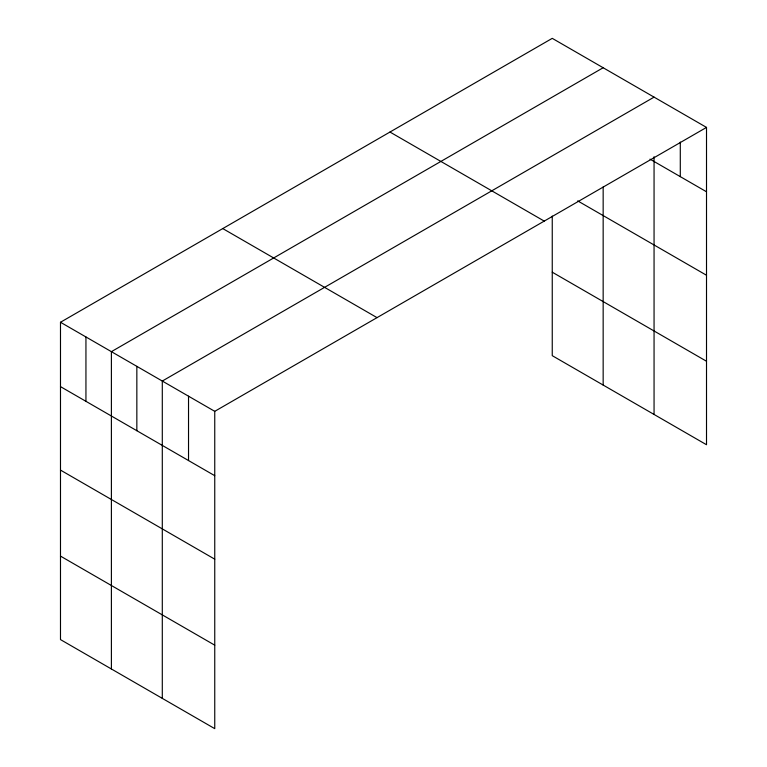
<?xml version="1.0" encoding="UTF-8"?>
<svg xmlns="http://www.w3.org/2000/svg" width="767" height="767" viewBox="0 0 767 767"><rect width="100%" height="100%" fill="white"/><g stroke="black" fill="none" stroke-linecap="round" stroke-linejoin="round"><path stroke-width="1.15" d="M706.512 127.408L214.75 411.333L214.75 728.65L60.488 639.592L60.488 322.265L552.25 38.35L706.512 127.408L706.512 444.735L552.25 355.667L552.25 216.054M603.159 67.745L111.397 351.66L111.397 668.977M654.059 97.131L162.297 381.046L162.297 698.373M649.994 159.143L706.512 191.779M577.704 200.887L706.512 275.248M389.972 132.039L544.234 221.107M552.25 272.189L706.512 361.257M222.766 228.576L377.028 317.634M60.488 322.265L214.75 411.333M60.488 386.626L214.75 475.693M60.488 470.104L214.75 559.172M60.488 556.113L214.75 645.172M680.291 142.068L680.291 176.631M654.059 156.727L654.059 414.448M603.159 186.956L603.159 385.063M188.529 396.194L188.529 460.555M136.842 366.358L136.842 430.718M85.942 336.962L85.942 401.323"/></g></svg>
